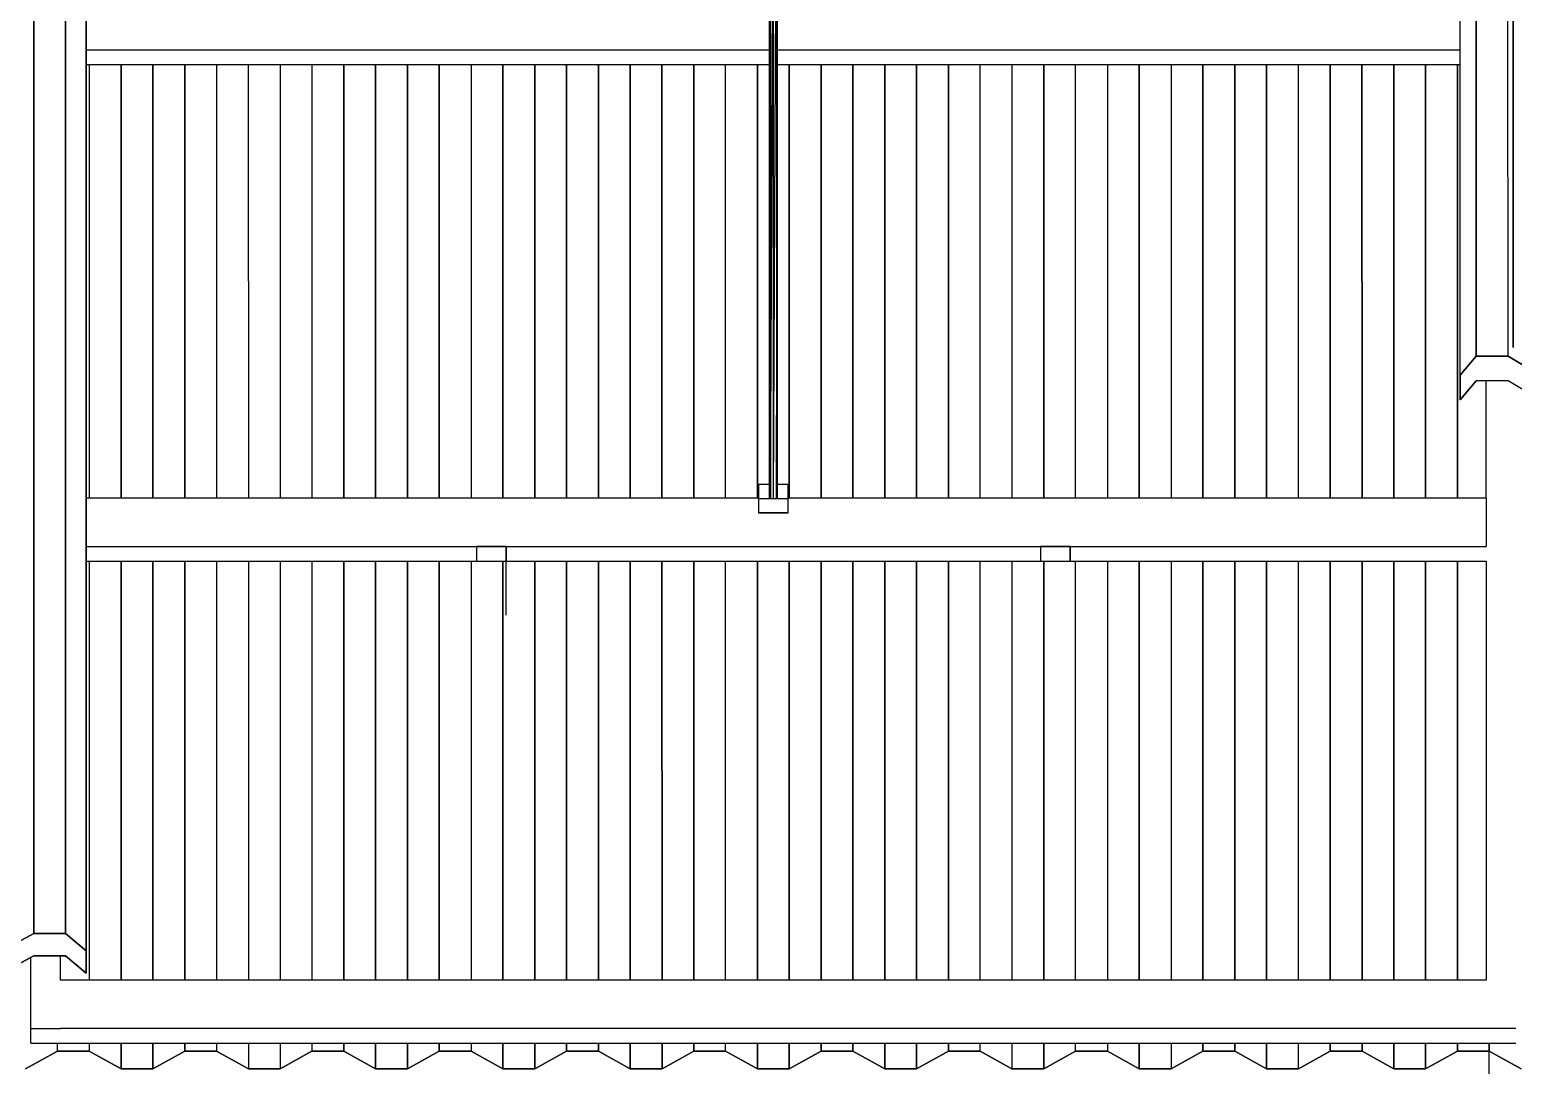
# Model space of a CAD drawing. Extents: x -32 to 51.8, y -51.6 to -5.5.
# Drawn here: x -2.73 to 1.266, y -47.571 to -44.764 of the extents above; entities that cross this region are included whole.
import ezdxf

# ---------------------------------------------------------------- set-up
doc = ezdxf.new("R2010")
doc.units = 0
doc.header["$MEASUREMENT"] = 0
doc.layers.get('0').update_dxf_attribs({"linetype": 'CONTINUOUS'})
doc.layers.add('hachures', color=5, linetype='CONTINUOUS')

msp = doc.modelspace()

# ---------------------------------------------------------------- linework, layer by layer
for p, q in [((-2.5786, -43.0779), (-2.5786, -47.2458)), ((-2.5784, -47.3057), (-2.5785, -43.1379)), ((1.1227, -45.6955), (1.1226, -43.1605)), ((1.1661, -45.6439), (1.1661, -43.1605)), ((-0.7383, -44.4815), (-0.7383, -46.0287)), ((-0.7351, -44.4815), (-0.7383, -46.0287)), ((-0.735, -46.0287), (-0.7274, -44.4815)), ((-0.735, -44.4815), (-0.735, -46.0287)), ((-0.7271, -46.0262), (-0.7194, -44.4815)), ((-0.7271, -46.0262), (-0.727, -44.4815)), ((-0.7191, -46.0287), (-0.7159, -44.4815)), ((-0.7191, -44.4815), (-0.7191, -46.0287)), ((-0.7158, -46.0287), (-0.7158, -44.4815)), ((1.2662, -44.6226), (1.2662, -45.4524)), ((1.2662, -44.7645), (1.2662, -44.7385)), ((1.2662, -45.5943), (1.2662, -44.7645)), ((-2.5785, -44.8192), (-0.7383, -44.8192)), ((-0.7158, -44.8192), (1.1227, -44.8192)), ((-2.5785, -44.8586), (-0.7383, -44.8586)), ((-0.77, -44.8586), (-0.77, -46.0263)), ((-0.7158, -44.8586), (1.1227, -44.8586)), ((-0.6843, -44.8586), (-0.6843, -46.0263)), ((1.1157, -44.8586), (1.1157, -46.0263)), ((1.2662, -45.4524), (1.2662, -45.4784)), ((1.2662, -45.4784), (1.2662, -45.6203)), ((1.2662, -45.6203), (1.2662, -45.5943)), ((1.1661, -45.6439), (1.1227, -45.6955)), ((1.1227, -45.6956), (1.1661, -45.6439)), ((1.2519, -45.6439), (1.1661, -45.6439)), ((1.1661, -45.6439), (1.2519, -45.6439)), ((1.1663, -45.6439), (1.1663, -45.6439)), ((1.1663, -45.6439), (1.1663, -45.6439)), ((1.3376, -45.6955), (1.2519, -45.6439)), ((1.2519, -45.6439), (1.3376, -45.6956)), ((1.252, -45.644), (1.252, -45.644)), ((1.1227, -45.6955), (1.1228, -45.7618)), ((1.1228, -45.7618), (1.1227, -45.6956)), ((1.1228, -45.6954), (1.1228, -45.6954)), ((1.1228, -45.7618), (1.1663, -45.7101)), ((1.1663, -45.7102), (1.1228, -45.7618)), ((1.252, -45.7102), (1.1663, -45.7102)), ((1.1928, -46.0263), (1.1928, -45.7102)), ((1.3377, -45.7618), (1.252, -45.7102)), ((-0.7383, -45.9894), (-0.7672, -45.9894)), ((-0.7672, -45.9894), (-0.7672, -46.0263)), ((-0.7672, -46.0287), (-0.7672, -45.9894)), ((-0.7672, -45.9894), (-0.7672, -46.0287)), ((-0.6872, -45.9894), (-0.7158, -45.9894)), ((-0.6872, -45.9894), (-0.6872, -46.0287)), ((-0.6872, -46.0287), (-0.6872, -45.9894)), ((-0.6872, -45.9894), (-0.6872, -46.0263)), ((-0.7672, -46.0263), (-2.5785, -46.0263)), ((-0.7672, -46.0263), (-0.7672, -46.0263)), ((-0.7672, -46.0263), (-0.7672, -46.0263)), ((-0.7672, -46.0263), (-0.7672, -46.0656)), ((-0.6872, -46.0287), (-0.7672, -46.0287)), ((-0.7672, -46.0287), (-0.7672, -46.0656)), ((1.1928, -46.0263), (-0.6872, -46.0263)), ((-0.6872, -46.0656), (-0.6872, -46.0287)), ((1.1928, -46.0263), (1.1928, -46.1569)), ((-0.6872, -46.0656), (-0.7672, -46.0656)), ((-0.7672, -46.0656), (-0.6872, -46.0656)), ((-2.5784, -46.1569), (1.1928, -46.1569)), ((-1.5272, -46.1569), (-1.5272, -46.1962)), ((-1.5272, -46.1569), (-1.4472, -46.1569)), ((-1.4472, -46.1569), (-1.5272, -46.1569)), ((-1.4472, -46.1569), (-1.4472, -46.1962)), ((-1.4472, -46.1569), (-1.4472, -46.1569)), ((-1.4472, -46.1962), (-1.4472, -46.1569)), ((-0.0072, -46.1569), (-0.0072, -46.1569)), ((-0.0072, -46.1569), (-0.0072, -46.1962)), ((-0.0072, -46.1569), (0.0728, -46.1569)), ((0.0728, -46.1569), (-0.0072, -46.1569)), ((0.0728, -46.1569), (0.0728, -46.1962)), ((0.0728, -46.1962), (0.0728, -46.1569)), ((-2.5784, -46.1962), (1.1928, -46.1962)), ((-1.5272, -46.1962), (-1.4472, -46.1962)), ((-1.4472, -46.3418), (-1.4472, -46.1962)), ((-0.0072, -46.1962), (0.0728, -46.1962)), ((1.1928, -46.1962), (1.1929, -47.3246)), ((-2.7196, -47.199), (-2.8053, -47.2458)), ((-2.8053, -47.2458), (-2.7196, -47.199)), ((-2.7196, -47.199), (-2.6339, -47.199)), ((-2.6339, -47.199), (-2.7196, -47.199)), ((-2.5786, -47.2458), (-2.6339, -47.199)), ((-2.6339, -47.199), (-2.5786, -47.2458)), ((-2.8052, -47.3057), (-2.7195, -47.259)), ((-2.7195, -47.259), (-2.8052, -47.3057)), ((-2.7271, -47.4552), (-2.7271, -47.2632)), ((-2.7195, -47.259), (-2.6337, -47.259)), ((-2.6337, -47.259), (-2.7195, -47.259)), ((-2.6471, -47.3246), (-2.6471, -47.259)), ((-2.6337, -47.259), (-2.5784, -47.3057)), ((-2.5784, -47.3057), (-2.6337, -47.259)), ((-2.5786, -47.2458), (-2.5784, -47.3057)), ((1.1929, -47.3246), (-2.6471, -47.3246)), ((-2.7271, -47.4552), (-2.6471, -47.4552)), ((-2.7271, -47.4945), (-2.7271, -47.4552)), ((1.1929, -47.4552), (-2.6471, -47.4552)), ((1.2729, -47.4552), (1.1929, -47.4552)), ((-2.6557, -47.5163), (-2.7414, -47.5638)), ((-2.7414, -47.5638), (-2.6557, -47.5163)), ((-2.7271, -47.4945), (-2.6471, -47.4945)), ((-2.57, -47.5163), (-2.6557, -47.5163)), ((-2.6557, -47.5163), (-2.57, -47.5163)), ((-2.6471, -47.4945), (1.1929, -47.4945)), ((-2.4843, -47.5638), (-2.57, -47.5163)), ((-2.57, -47.5163), (-2.4843, -47.5638)), ((-2.3986, -47.5638), (-2.3128, -47.5163)), ((-2.3128, -47.5163), (-2.3986, -47.5638)), ((-2.2271, -47.5163), (-2.3128, -47.5163)), ((-2.3128, -47.5163), (-2.2271, -47.5163)), ((-2.1414, -47.5638), (-2.2271, -47.5163)), ((-2.2271, -47.5163), (-2.1414, -47.5638)), ((-1.97, -47.5163), (-2.0557, -47.5638)), ((-2.0557, -47.5638), (-1.97, -47.5163)), ((-1.8843, -47.5163), (-1.97, -47.5163)), ((-1.97, -47.5163), (-1.8843, -47.5163)), ((-1.8843, -47.5163), (-1.7986, -47.5638)), ((-1.7986, -47.5638), (-1.8843, -47.5163)), ((-1.7128, -47.5638), (-1.6271, -47.5163)), ((-1.6271, -47.5163), (-1.7128, -47.5638)), ((-1.5414, -47.5163), (-1.6271, -47.5163)), ((-1.6271, -47.5163), (-1.5414, -47.5163)), ((-1.4557, -47.5638), (-1.5414, -47.5163)), ((-1.5414, -47.5163), (-1.4557, -47.5638)), ((-1.37, -47.5638), (-1.2843, -47.5163)), ((-1.2843, -47.5163), (-1.37, -47.5638)), ((-1.2843, -47.5163), (-1.1986, -47.5163)), ((-1.1986, -47.5163), (-1.2843, -47.5163)), ((-1.1986, -47.5163), (-1.1128, -47.5638)), ((-1.1128, -47.5638), (-1.1986, -47.5163)), ((-1.0271, -47.5638), (-0.9414, -47.5163)), ((-0.9414, -47.5163), (-1.0271, -47.5638)), ((-0.8557, -47.5163), (-0.9414, -47.5163)), ((-0.9414, -47.5163), (-0.8557, -47.5163)), ((-0.77, -47.5638), (-0.8557, -47.5163)), ((-0.8557, -47.5163), (-0.77, -47.5638)), ((-0.6843, -47.5638), (-0.5986, -47.5163)), ((-0.5986, -47.5163), (-0.6843, -47.5638)), ((-0.5986, -47.5163), (-0.5128, -47.5163)), ((-0.5128, -47.5163), (-0.5986, -47.5163)), ((-0.5128, -47.5163), (-0.4271, -47.5638)), ((-0.4271, -47.5638), (-0.5128, -47.5163)), ((-0.3414, -47.5638), (-0.2557, -47.5163)), ((-0.2557, -47.5163), (-0.3414, -47.5638)), ((-0.17, -47.5163), (-0.2557, -47.5163)), ((-0.2557, -47.5163), (-0.17, -47.5163)), ((-0.0843, -47.5638), (-0.17, -47.5163)), ((-0.17, -47.5163), (-0.0843, -47.5638)), ((0.0872, -47.5163), (0.0014, -47.5638)), ((0.0014, -47.5638), (0.0872, -47.5163)), ((0.1729, -47.5163), (0.0872, -47.5163)), ((0.0872, -47.5163), (0.1729, -47.5163)), ((0.2586, -47.5638), (0.1729, -47.5163)), ((0.1729, -47.5163), (0.2586, -47.5638)), ((0.43, -47.5163), (0.3443, -47.5638)), ((0.3443, -47.5638), (0.43, -47.5163)), ((0.43, -47.5163), (0.5157, -47.5163)), ((0.5157, -47.5163), (0.43, -47.5163)), ((0.5157, -47.5163), (0.6014, -47.5638)), ((0.6014, -47.5638), (0.5157, -47.5163)), ((0.7729, -47.5163), (0.6872, -47.5638)), ((0.6872, -47.5638), (0.7729, -47.5163)), ((0.7729, -47.5163), (0.8586, -47.5163)), ((0.8586, -47.5163), (0.7729, -47.5163)), ((0.8586, -47.5163), (0.9443, -47.5638)), ((0.9443, -47.5638), (0.8586, -47.5163)), ((1.03, -47.5638), (1.1157, -47.5163)), ((1.1157, -47.5163), (1.03, -47.5638)), ((1.1157, -47.5163), (1.2014, -47.5163)), ((1.2014, -47.5163), (1.1157, -47.5163)), ((1.1929, -47.4945), (1.2729, -47.4945)), ((1.2013, -47.5772), (1.2013, -47.5163)), ((1.2014, -47.5163), (1.2872, -47.5638)), ((1.2872, -47.5638), (1.2014, -47.5163)), ((-2.3986, -47.5638), (-2.4843, -47.5638)), ((-2.4843, -47.5638), (-2.3986, -47.5638)), ((-2.0557, -47.5638), (-2.1414, -47.5638)), ((-2.1414, -47.5638), (-2.0557, -47.5638)), ((-1.7986, -47.5638), (-1.7128, -47.5638)), ((-1.7128, -47.5638), (-1.7986, -47.5638)), ((-1.4557, -47.5638), (-1.37, -47.5638)), ((-1.37, -47.5638), (-1.4557, -47.5638)), ((-1.1128, -47.5638), (-1.0271, -47.5638)), ((-1.0271, -47.5638), (-1.1128, -47.5638)), ((-0.77, -47.5638), (-0.6843, -47.5638)), ((-0.6843, -47.5638), (-0.77, -47.5638)), ((-0.4271, -47.5638), (-0.3414, -47.5638)), ((-0.3414, -47.5638), (-0.4271, -47.5638)), ((0.0014, -47.5638), (-0.0843, -47.5638)), ((-0.0843, -47.5638), (0.0014, -47.5638)), ((0.3443, -47.5638), (0.2586, -47.5638)), ((0.2586, -47.5638), (0.3443, -47.5638)), ((0.6872, -47.5638), (0.6014, -47.5638)), ((0.6014, -47.5638), (0.6872, -47.5638)), ((0.9443, -47.5638), (1.03, -47.5638)), ((1.03, -47.5638), (0.9443, -47.5638))]:
    msp.add_line(p, q)
at = {"layer": 'hachures'}
for p, q in [((-2.7196, -43.0311), (-2.7196, -47.199)), ((-2.7196, -47.199), (-2.7196, -43.0311)), ((-2.6339, -47.199), (-2.6339, -43.0311)), ((-2.6339, -43.0311), (-2.6339, -47.199)), ((1.1661, -43.1605), (1.1661, -45.6439)), ((1.2519, -45.6439), (1.2518, -43.1896)), ((-2.57, -44.8586), (-2.57, -46.0263)), ((-2.4843, -44.8586), (-2.4843, -46.0263)), ((-2.4843, -46.0263), (-2.4843, -44.8586)), ((-2.3986, -44.8586), (-2.3986, -46.0263)), ((-2.3986, -46.0263), (-2.3986, -44.8586)), ((-2.3129, -46.0263), (-2.3129, -44.8586)), ((-2.3129, -44.8586), (-2.3129, -46.0263)), ((-2.2272, -44.8586), (-2.2272, -46.0263)), ((-2.1415, -44.8586), (-2.1414, -46.0263)), ((-2.0557, -44.8586), (-2.0557, -46.0263)), ((-1.97, -44.8586), (-1.97, -46.0263)), ((-1.8843, -44.8586), (-1.8843, -46.0263)), ((-1.8843, -46.0263), (-1.8843, -44.8586)), ((-1.7986, -44.8586), (-1.7986, -46.0263)), ((-1.7986, -46.0263), (-1.7986, -44.8586)), ((-1.7129, -44.8586), (-1.7129, -46.0263)), ((-1.7129, -46.0263), (-1.7129, -44.8586)), ((-1.6272, -46.0263), (-1.6272, -44.8586)), ((-1.6272, -44.8586), (-1.6272, -46.0263)), ((-1.5415, -44.8586), (-1.5414, -46.0263)), ((-1.4557, -44.8586), (-1.4557, -46.0263)), ((-1.4557, -46.0263), (-1.4557, -44.8586)), ((-1.37, -44.8586), (-1.37, -46.0263)), ((-1.37, -46.0263), (-1.37, -44.8586)), ((-1.2843, -44.8586), (-1.2843, -46.0263)), ((-1.2843, -46.0263), (-1.2843, -44.8586)), ((-1.1986, -44.8586), (-1.1986, -46.0263)), ((-1.1986, -46.0263), (-1.1986, -44.8586)), ((-1.1129, -44.8586), (-1.1129, -46.0263)), ((-1.1129, -46.0263), (-1.1129, -44.8586)), ((-1.0272, -44.8586), (-1.0272, -46.0263)), ((-1.0272, -46.0263), (-1.0272, -44.8586)), ((-0.9414, -46.0263), (-0.9415, -44.8586)), ((-0.9415, -44.8586), (-0.9414, -46.0263)), ((-0.8557, -46.0263), (-0.8557, -44.8586)), ((-0.77, -46.0263), (-0.77, -44.8586)), ((-0.6843, -46.0263), (-0.6843, -44.8586)), ((-0.5986, -44.8586), (-0.5986, -46.0263)), ((-0.5986, -46.0263), (-0.5986, -44.8586)), ((-0.5129, -44.8586), (-0.5129, -46.0263)), ((-0.5129, -46.0263), (-0.5129, -44.8586)), ((-0.4272, -44.8586), (-0.4272, -46.0263)), ((-0.4272, -46.0263), (-0.4272, -44.8586)), ((-0.3415, -44.8586), (-0.3414, -46.0263)), ((-0.3414, -46.0263), (-0.3415, -44.8586)), ((-0.2557, -46.0263), (-0.2557, -44.8586)), ((-0.2557, -44.8586), (-0.2557, -46.0263)), ((-0.17, -46.0263), (-0.17, -44.8586)), ((-0.0843, -44.8586), (-0.0843, -46.0263)), ((0.0014, -44.8586), (0.0014, -46.0263)), ((0.0014, -46.0263), (0.0014, -44.8586)), ((0.0871, -46.0263), (0.0871, -44.8586)), ((0.1728, -44.8586), (0.1728, -46.0263)), ((0.2585, -44.8586), (0.2586, -46.0263)), ((0.2586, -46.0263), (0.2585, -44.8586)), ((0.3443, -44.8586), (0.3443, -46.0263)), ((0.43, -44.8586), (0.43, -46.0263)), ((0.43, -46.0263), (0.43, -44.8586)), ((0.5157, -44.8586), (0.5157, -46.0263)), ((0.5157, -46.0263), (0.5157, -44.8586)), ((0.6014, -46.0263), (0.6014, -44.8586)), ((0.6014, -44.8586), (0.6014, -46.0263)), ((0.6871, -46.0263), (0.6871, -44.8586)), ((0.7728, -44.8586), (0.7728, -46.0263)), ((0.7728, -46.0263), (0.7728, -44.8586)), ((0.8585, -44.8586), (0.8586, -46.0263)), ((0.8586, -46.0263), (0.8585, -44.8586)), ((0.9443, -44.8586), (0.9443, -46.0263)), ((0.9443, -46.0263), (0.9443, -44.8586)), ((1.03, -44.8586), (1.03, -46.0263)), ((1.03, -46.0263), (1.03, -44.8586)), ((1.1157, -46.0263), (1.1157, -44.8586)), ((-2.57, -46.1962), (-2.57, -47.3246)), ((-2.4843, -46.1962), (-2.4843, -47.3246)), ((-2.4843, -47.3246), (-2.4843, -46.1962)), ((-2.3986, -46.1962), (-2.3986, -47.3246)), ((-2.3986, -47.3246), (-2.3986, -46.1962)), ((-2.3128, -47.3246), (-2.3129, -46.1962)), ((-2.3129, -46.1962), (-2.3128, -47.3246)), ((-2.2272, -46.1962), (-2.2271, -47.3246)), ((-2.1414, -46.1962), (-2.1414, -47.3246)), ((-2.0557, -46.1962), (-2.0557, -47.3246)), ((-1.97, -46.1962), (-1.97, -47.3246)), ((-1.8843, -46.1962), (-1.8843, -47.3246)), ((-1.8843, -47.3246), (-1.8843, -46.1962)), ((-1.7986, -46.1962), (-1.7986, -47.3246)), ((-1.7986, -47.3246), (-1.7986, -46.1962)), ((-1.7129, -46.1962), (-1.7128, -47.3246)), ((-1.7128, -47.3246), (-1.7129, -46.1962)), ((-1.6271, -47.3246), (-1.6272, -46.1962)), ((-1.6272, -46.1962), (-1.6271, -47.3246)), ((-1.5414, -46.1962), (-1.5414, -47.3246)), ((-1.4557, -46.1962), (-1.4557, -47.3246)), ((-1.4557, -47.3246), (-1.4557, -46.1962)), ((-1.37, -46.1962), (-1.37, -47.3246)), ((-1.37, -47.3246), (-1.37, -46.1962)), ((-1.2843, -46.1962), (-1.2843, -47.3246)), ((-1.2843, -47.3246), (-1.2843, -46.1962)), ((-1.1986, -46.1962), (-1.1986, -47.3246)), ((-1.1986, -47.3246), (-1.1986, -46.1962)), ((-1.1129, -46.1962), (-1.1128, -47.3246)), ((-1.1128, -47.3246), (-1.1129, -46.1962)), ((-1.0272, -46.1962), (-1.0271, -47.3246)), ((-1.0271, -47.3246), (-1.0272, -46.1962)), ((-0.9414, -47.3246), (-0.9414, -46.1962)), ((-0.9414, -46.1962), (-0.9414, -47.3246)), ((-0.8557, -47.3246), (-0.8557, -46.1962)), ((-0.77, -46.1962), (-0.77, -47.3246)), ((-0.77, -47.3246), (-0.77, -46.1962)), ((-0.6843, -46.1962), (-0.6843, -47.3246)), ((-0.6843, -47.3246), (-0.6843, -46.1962)), ((-0.5986, -46.1962), (-0.5986, -47.3246)), ((-0.5986, -47.3246), (-0.5986, -46.1962)), ((-0.5129, -46.1962), (-0.5128, -47.3246)), ((-0.5128, -47.3246), (-0.5129, -46.1962)), ((-0.4272, -46.1962), (-0.4271, -47.3246)), ((-0.4271, -47.3246), (-0.4272, -46.1962)), ((-0.3414, -46.1962), (-0.3414, -47.3246)), ((-0.3414, -47.3246), (-0.3414, -46.1962)), ((-0.2557, -47.3246), (-0.2557, -46.1962)), ((-0.2557, -46.1962), (-0.2557, -47.3246)), ((-0.17, -47.3246), (-0.17, -46.1962)), ((-0.0843, -46.1962), (-0.0843, -47.3246)), ((0.0014, -46.1962), (0.0014, -47.3246)), ((0.0014, -47.3246), (0.0014, -46.1962)), ((0.0872, -47.3246), (0.0871, -46.1962)), ((0.1729, -46.1962), (0.1729, -47.3246)), ((0.2586, -46.1962), (0.2586, -47.3246)), ((0.2586, -47.3246), (0.2586, -46.1962)), ((0.3443, -46.1962), (0.3443, -47.3246)), ((0.43, -46.1962), (0.43, -47.3246)), ((0.43, -47.3246), (0.43, -46.1962)), ((0.5157, -46.1962), (0.5157, -47.3246)), ((0.5157, -47.3246), (0.5157, -46.1962)), ((0.6014, -47.3246), (0.6014, -46.1962)), ((0.6014, -46.1962), (0.6014, -47.3246)), ((0.6872, -47.3246), (0.6871, -46.1962)), ((0.7729, -46.1962), (0.7729, -47.3246)), ((0.7729, -47.3246), (0.7729, -46.1962)), ((0.8586, -46.1962), (0.8586, -47.3246)), ((0.8586, -47.3246), (0.8586, -46.1962)), ((0.9443, -46.1962), (0.9443, -47.3246)), ((0.9443, -47.3246), (0.9443, -46.1962)), ((1.03, -46.1962), (1.03, -47.3246)), ((1.03, -47.3246), (1.03, -46.1962)), ((1.1157, -46.1962), (1.1157, -47.3246)), ((1.1157, -47.3246), (1.1157, -46.1962)), ((-2.6557, -47.5163), (-2.6557, -47.4945)), ((-2.57, -47.4945), (-2.57, -47.5163)), ((-2.4843, -47.4945), (-2.4843, -47.5638)), ((-2.4843, -47.5638), (-2.4843, -47.4945)), ((-2.3986, -47.4945), (-2.3986, -47.5638)), ((-2.3986, -47.5638), (-2.3986, -47.4945)), ((-2.3128, -47.5163), (-2.3128, -47.4945)), ((-2.3128, -47.4945), (-2.3128, -47.5163)), ((-2.2271, -47.4945), (-2.2271, -47.5163)), ((-2.1414, -47.4945), (-2.1414, -47.5638)), ((-2.0557, -47.4945), (-2.0557, -47.5638)), ((-1.97, -47.4945), (-1.97, -47.5163)), ((-1.8843, -47.4945), (-1.8843, -47.5163)), ((-1.8843, -47.5163), (-1.8843, -47.4945)), ((-1.7986, -47.4945), (-1.7986, -47.5638)), ((-1.7986, -47.5638), (-1.7986, -47.4945)), ((-1.7128, -47.4945), (-1.7128, -47.5638)), ((-1.7128, -47.5638), (-1.7128, -47.4945)), ((-1.6271, -47.5163), (-1.6271, -47.4945)), ((-1.6271, -47.4945), (-1.6271, -47.5163)), ((-1.5414, -47.4945), (-1.5414, -47.5163)), ((-1.4557, -47.4945), (-1.4557, -47.5638)), ((-1.4557, -47.5638), (-1.4557, -47.4945)), ((-1.37, -47.4945), (-1.37, -47.5638)), ((-1.37, -47.5638), (-1.37, -47.4945)), ((-1.2843, -47.4945), (-1.2843, -47.5163)), ((-1.2843, -47.5163), (-1.2843, -47.4945)), ((-1.1986, -47.4945), (-1.1986, -47.5163)), ((-1.1986, -47.5163), (-1.1986, -47.4945)), ((-1.1128, -47.4945), (-1.1128, -47.5638)), ((-1.1128, -47.5638), (-1.1128, -47.4945)), ((-1.0271, -47.4945), (-1.0271, -47.5638)), ((-1.0271, -47.5638), (-1.0271, -47.4945)), ((-0.9414, -47.5163), (-0.9414, -47.4945)), ((-0.9414, -47.4945), (-0.9414, -47.5163)), ((-0.8557, -47.5163), (-0.8557, -47.4945)), ((-0.77, -47.4945), (-0.77, -47.5638)), ((-0.77, -47.5638), (-0.77, -47.4945)), ((-0.6843, -47.4945), (-0.6843, -47.5638)), ((-0.6843, -47.5638), (-0.6843, -47.4945)), ((-0.5986, -47.4945), (-0.5986, -47.5163)), ((-0.5986, -47.5163), (-0.5986, -47.4945)), ((-0.5128, -47.4945), (-0.5128, -47.5163)), ((-0.5128, -47.5163), (-0.5128, -47.4945)), ((-0.4271, -47.4945), (-0.4271, -47.5638)), ((-0.4271, -47.5638), (-0.4271, -47.4945)), ((-0.3414, -47.4945), (-0.3414, -47.5638)), ((-0.3414, -47.5638), (-0.3414, -47.4945)), ((-0.2557, -47.5163), (-0.2557, -47.4945)), ((-0.2557, -47.4945), (-0.2557, -47.5163)), ((-0.17, -47.5163), (-0.17, -47.4945)), ((-0.0843, -47.4945), (-0.0843, -47.5638)), ((0.0014, -47.4945), (0.0014, -47.5638)), ((0.0014, -47.5638), (0.0014, -47.4945)), ((0.0872, -47.5163), (0.0872, -47.4945)), ((0.1729, -47.4945), (0.1729, -47.5163)), ((0.2586, -47.4945), (0.2586, -47.5638)), ((0.2586, -47.5638), (0.2586, -47.4945)), ((0.3443, -47.4945), (0.3443, -47.5638)), ((0.43, -47.4945), (0.43, -47.5163)), ((0.43, -47.5163), (0.43, -47.4945)), ((0.5157, -47.4945), (0.5157, -47.5163)), ((0.5157, -47.5163), (0.5157, -47.4945)), ((0.6014, -47.5638), (0.6014, -47.4945)), ((0.6014, -47.4945), (0.6014, -47.5638)), ((0.6872, -47.5638), (0.6872, -47.4945)), ((0.7729, -47.4945), (0.7729, -47.5163)), ((0.7729, -47.5163), (0.7729, -47.4945)), ((0.8586, -47.4945), (0.8586, -47.5163)), ((0.8586, -47.5163), (0.8586, -47.4945)), ((0.9443, -47.4945), (0.9443, -47.5638)), ((0.9443, -47.5638), (0.9443, -47.4945)), ((1.03, -47.4945), (1.03, -47.5638)), ((1.03, -47.5638), (1.03, -47.4945)), ((1.1157, -47.4945), (1.1157, -47.5163)), ((1.1157, -47.5163), (1.1157, -47.4945)), ((1.2014, -47.4945), (1.2014, -47.5163)), ((1.2014, -47.5163), (1.2014, -47.4945))]:
    msp.add_line(p, q, dxfattribs=at)

doc.saveas('drawing.dxf')
